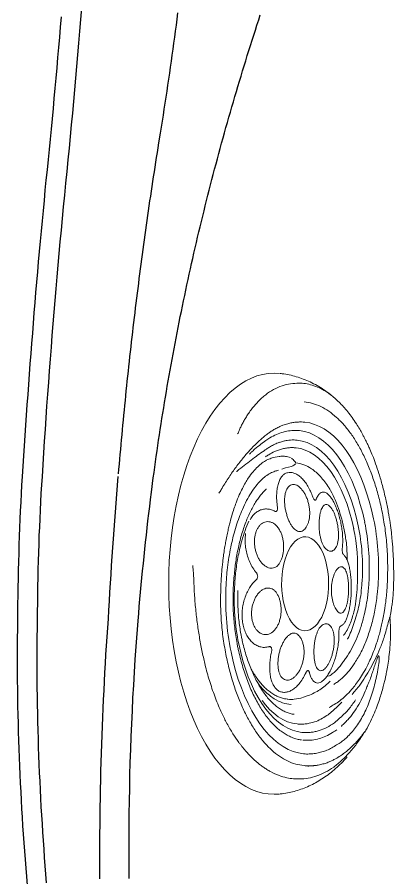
# Model space of a CAD drawing. Extents: x 527 to 614, y 487 to 635.
# Drawn here: x 533.28 to 538.39, y 542.96 to 554.62 of the extents above; entities that cross this region are included whole.
import ezdxf

# ---------------------------------------------------------------- set-up
doc = ezdxf.new("R2010")
doc.units = 0
doc.header["$MEASUREMENT"] = 0
doc.linetypes.add('SLD-Solid', pattern=[0])
doc.layers.add('1', color=4, linetype='Continuous')

# ---------------------------------------------------------------- blocks, each defined once
blk = doc.blocks.new('S')
at = {"layer": '1', "color": 3, "linetype": 'SLD-Solid', "lineweight": 15}
for p, q in [((2.016, -1.313), (1.969, -1.248)), ((2.931, -1.426), (2.927, -1.498)), ((1.648, -1.581), (1.665, -1.662)), ((1.786, -1.65), (1.801, -1.593)), ((-1.489, -1.699), (-1.472, -1.79)), ((-1.472, -1.79), (-1.455, -1.837)), ((2.591, -2.248), (2.59, -2.25)), ((-1.496, -2.531), (-1.495, -2.531)), ((0.173, -2.557), (0.137, -2.557)), ((0.113, -2.713), (0.159, -2.715)), ((-0.379, -2.997), (-0.377, -2.997)), ((-0.377, -2.997), (-0.366, -2.998))]:
    blk.add_line(p, q, dxfattribs=at)
at = {"layer": '1', "color": 3, "linetype": 'SLD-Solid', "lineweight": 15, "flags": 128}
for points in [[(-2.773, -1.498), (-2.776, -1.426), (-2.772, -1.348), (-2.76, -1.271), (-2.739, -1.195), (-2.71, -1.119), (-2.672, -1.044), (-2.627, -0.97), (-2.574, -0.898), (-2.513, -0.827), (-2.444, -0.757), (-2.368, -0.69), (-2.285, -0.625), (-2.194, -0.562), (-2.098, -0.502), (-1.994, -0.445), (-1.885, -0.39), (-1.77, -0.338), (-1.65, -0.29), (-1.524, -0.245), (-1.394, -0.203), (-1.259, -0.165), (-1.121, -0.131), (-0.979, -0.1), (-0.834, -0.074), (-0.686, -0.051), (-0.536, -0.032), (-0.384, -0.018), (-0.231, -0.007), (-0.077, -0.001), (0.077, 0.001), (0.232, -0.001), (0.386, -0.007), (0.539, -0.018), (0.691, -0.032), (0.841, -0.051), (0.988, -0.074), (1.133, -0.1), (1.275, -0.131), (1.414, -0.165), (1.548, -0.203), (1.679, -0.245), (1.804, -0.29), (1.925, -0.338), (2.04, -0.39), (2.149, -0.445), (2.252, -0.502), (2.349, -0.562), (2.439, -0.625), (2.522, -0.69), (2.598, -0.757), (2.667, -0.827), (2.728, -0.898), (2.781, -0.97), (2.827, -1.044), (2.864, -1.119), (2.893, -1.195), (2.914, -1.271), (2.927, -1.348), (2.931, -1.426), (2.931, -1.426)], [(-0.847, -0.843), (-0.975, -0.872), (-1.1, -0.905), (-1.219, -0.942), (-1.334, -0.983), (-1.444, -1.027), (-1.548, -1.074), (-1.646, -1.125), (-1.737, -1.178), (-1.822, -1.235), (-1.899, -1.293), (-1.969, -1.355), (-2.03, -1.418), (-2.084, -1.483), (-2.13, -1.549), (-2.167, -1.617), (-2.196, -1.686), (-2.216, -1.756), (-2.227, -1.826)], [(-1.938, -1.803), (-1.927, -1.738), (-1.908, -1.674), (-1.881, -1.611), (-1.845, -1.548), (-1.8, -1.487), (-1.748, -1.428), (-1.688, -1.37), (-1.621, -1.315), (-1.546, -1.262), (-1.465, -1.211), (-1.377, -1.163), (-1.283, -1.119), (-1.183, -1.077), (-1.078, -1.039), (-0.968, -1.005), (-0.854, -0.974), (-0.736, -0.947)], [(-1.505, -1.264), (-1.562, -1.308), (-1.625, -1.365), (-1.679, -1.423), (-1.726, -1.484), (-1.764, -1.546), (-1.793, -1.609), (-1.813, -1.674), (-1.823, -1.738)], [(-0.014, -1.532), (0.06, -1.529), (0.134, -1.53), (0.207, -1.536), (0.279, -1.545), (0.347, -1.559), (0.412, -1.577), (0.473, -1.598), (0.528, -1.623), (0.577, -1.65), (0.619, -1.681), (0.654, -1.713), (0.682, -1.748), (0.701, -1.783), (0.711, -1.82), (0.713, -1.857), (0.707, -1.894), (0.691, -1.93), (0.668, -1.965), (0.637, -1.999), (0.598, -2.03), (0.552, -2.059), (0.499, -2.085), (0.441, -2.108), (0.378, -2.127), (0.311, -2.143), (0.241, -2.155), (0.168, -2.162), (0.094, -2.165), (0.02, -2.164), (-0.053, -2.159), (-0.124, -2.149), (-0.193, -2.135), (-0.258, -2.118), (-0.318, -2.096), (-0.374, -2.072), (-0.423, -2.044), (-0.465, -2.014), (-0.5, -1.981), (-0.527, -1.947), (-0.546, -1.911), (-0.557, -1.874), (-0.559, -1.837), (-0.552, -1.8), (-0.537, -1.764), (-0.514, -1.729), (-0.482, -1.696), (-0.443, -1.664), (-0.397, -1.635), (-0.345, -1.609), (-0.287, -1.586), (-0.224, -1.567), (-0.156, -1.551), (-0.086, -1.54), (-0.014, -1.532)], [(1.919, -1.725), (1.908, -1.787), (1.889, -1.849), (1.861, -1.911), (1.824, -1.971), (1.779, -2.03), (1.726, -2.087), (1.665, -2.141), (1.597, -2.194), (1.521, -2.244), (1.438, -2.292), (1.349, -2.336), (1.254, -2.377), (1.153, -2.415), (1.048, -2.449), (0.937, -2.479), (0.823, -2.505)], [(2.022, -1.741), (2.011, -1.807), (1.991, -1.873), (1.961, -1.937), (1.922, -2.001), (1.875, -2.063), (1.819, -2.123), (1.754, -2.182), (1.682, -2.237), (1.601, -2.29), (1.514, -2.34), (1.42, -2.387), (1.319, -2.431), (1.212, -2.471), (1.101, -2.507), (0.984, -2.539), (0.863, -2.566)], [(0.913, -2.655), (1.035, -2.627), (1.152, -2.595), (1.266, -2.56), (1.374, -2.52), (1.477, -2.478), (1.574, -2.431), (1.664, -2.382), (1.748, -2.33), (1.825, -2.275), (1.894, -2.218), (1.956, -2.159), (2.01, -2.098), (2.055, -2.035), (2.092, -1.971), (2.121, -1.905), (2.141, -1.839), (2.152, -1.772)], [(2.266, -1.843), (2.256, -1.909), (2.237, -1.975), (2.209, -2.041), (2.174, -2.105), (2.131, -2.168), (2.079, -2.23), (2.021, -2.29), (1.955, -2.348), (1.881, -2.404), (1.801, -2.457), (1.715, -2.508), (1.622, -2.556), (1.523, -2.601), (1.419, -2.643), (1.31, -2.681), (1.196, -2.716), (1.079, -2.748), (0.957, -2.775)]]:
    blk.add_lwpolyline(points, dxfattribs=at)
at = {"layer": '1', "color": 3, "linetype": 'SLD-Solid', "lineweight": 15}
for centre, radius, start, end in [((-0.132, -4.356), 3.585, 86.8359, 101.5119), ((-0.132, -3.913), 3.027, 86.8359, 101.5119), ((-0.703, -2.472), 0.0592, 50.912, 59.9998), ((0.287, 0.125), 2.684, 267.5635, 281.5263), ((0.286, 0.267), 2.892, 266.8359, 281.5119), ((0.286, 0.426), 3.143, 267.6723, 281.4998), ((0.286, 0.519), 3.362, 266.8359, 281.5119)]:
    blk.add_arc(centre, radius, start, end, dxfattribs=at)
for points, knots in [([(0.131, -0.338), (0.059, -0.341), (-0.084, -0.347), (-0.293, -0.366), (-0.495, -0.39), (-0.688, -0.421), (-0.873, -0.457), (-0.99, -0.485), (-1.048, -0.499)], [0, 0, 0, 0, 0.177758, 0.350785, 0.519308, 0.683545, 0.843707, 1, 1, 1, 1]), ([(0.322, -0.325), (0.29, -0.328), (0.227, -0.334), (0.163, -0.337), (0.131, -0.338)], [0, 0, 0, 0, 0.497933, 1, 1, 1, 1]), ([(-1.048, -0.499), (-1.084, -0.508), (-1.157, -0.527), (-1.264, -0.559), (-1.37, -0.594), (-1.474, -0.632), (-1.577, -0.673), (-1.693, -0.725), (-1.822, -0.789), (-1.955, -0.867), (-2.042, -0.926), (-2.089, -0.961), (-2.104, -0.973), (-2.119, -0.984), (-2.134, -0.996), (-2.149, -1.007), (-2.172, -1.027), (-2.208, -1.058), (-2.26, -1.106), (-2.308, -1.156), (-2.348, -1.202), (-2.379, -1.241), (-2.411, -1.284), (-2.441, -1.33), (-2.482, -1.4), (-2.522, -1.49), (-2.553, -1.594), (-2.567, -1.686), (-2.568, -1.744), (-2.568, -1.771)], [0, 0, 0, 0, 0.039649, 0.080068, 0.12125, 0.163185, 0.205866, 0.249282, 0.313406, 0.38198, 0.445953, 0.454581, 0.463266, 0.472007, 0.480806, 0.489662, 0.498574, 0.523834, 0.559008, 0.604021, 0.628629, 0.655391, 0.684294, 0.715323, 0.748465, 0.823094, 0.88982, 0.948755, 1, 1, 1, 1]), ([(1.303, -0.68), (1.32, -0.69), (1.389, -0.731), (1.505, -0.804), (1.644, -0.899), (1.77, -0.997), (1.885, -1.095), (1.969, -1.177), (2.029, -1.242), (2.064, -1.283), (2.096, -1.322), (2.113, -1.346), (2.124, -1.361)], [0, 0, 0, 0, 0.047927, 0.189273, 0.33146, 0.472864, 0.615132, 0.756548, 0.827223, 0.897894, 0.933233, 1, 1, 1, 1]), ([(-2.388, -1.832), (-2.382, -1.795), (-2.371, -1.719), (-2.327, -1.608), (-2.264, -1.5), (-2.18, -1.394), (-2.077, -1.293), (-1.956, -1.198), (-1.817, -1.108), (-1.663, -1.026), (-1.493, -0.951), (-1.31, -0.884), (-1.116, -0.826), (-0.978, -0.795), (-0.909, -0.779)], [0, 0, 0, 0, 0.083333, 0.166667, 0.25, 0.333333, 0.416667, 0.5, 0.583333, 0.666667, 0.75, 0.833333, 0.916667, 1, 1, 1, 1]), ([(-0.909, -0.779), (-0.83, -0.764), (-0.672, -0.735), (-0.423, -0.709), (-0.17, -0.698), (-0.001, -0.704), (0.083, -0.707)], [0, 0, 0, 0, 0.25, 0.5, 0.75, 1, 1, 1, 1]), ([(1.616, -1.488), (1.612, -1.471), (1.602, -1.437), (1.577, -1.376), (1.536, -1.312), (1.476, -1.245), (1.401, -1.179), (1.311, -1.115), (1.205, -1.053), (1.092, -0.999), (0.976, -0.952), (0.858, -0.912), (0.734, -0.876), (0.605, -0.846), (0.471, -0.82), (0.333, -0.799), (0.216, -0.787), (0.139, -0.781), (0.097, -0.778), (0.078, -0.777), (0.066, -0.776)], [0, 0, 0, 0, 0.058275, 0.116544, 0.182109, 0.247932, 0.313649, 0.384625, 0.455769, 0.526743, 0.587384, 0.648024, 0.707943, 0.767859, 0.827732, 0.887601, 0.947268, 0.977084, 0.984536, 1, 1, 1, 1]), ([(0.083, -0.707), (0.091, -0.707), (0.104, -0.708), (0.124, -0.709), (0.146, -0.71), (0.177, -0.713), (0.223, -0.716), (0.274, -0.72), (0.323, -0.725), (0.375, -0.731), (0.429, -0.737), (0.5, -0.747), (0.575, -0.758), (0.66, -0.774), (0.739, -0.789), (0.814, -0.806), (0.9, -0.826), (0.993, -0.851), (1.09, -0.882), (1.185, -0.915), (1.278, -0.953), (1.367, -0.995), (1.443, -1.036), (1.52, -1.084), (1.595, -1.139), (1.662, -1.203), (1.715, -1.263), (1.74, -1.305), (1.752, -1.324)], [0, 0, 0, 0, 0.0102, 0.016575, 0.025763, 0.038933, 0.057956, 0.085006, 0.105873, 0.123374, 0.152941, 0.177736, 0.219724, 0.254777, 0.295478, 0.331404, 0.363909, 0.421732, 0.472603, 0.518682, 0.581209, 0.637573, 0.689393, 0.737658, 0.811463, 0.878836, 0.941481, 1, 1, 1, 1]), ([(-0.786, -0.936), (-0.768, -0.932), (-0.715, -0.921), (-0.625, -0.906), (-0.517, -0.892), (-0.407, -0.881), (-0.295, -0.873), (-0.183, -0.87), (-0.073, -0.87), (0.005, -0.872), (0.045, -0.875), (0.049, -0.875)], [0, 0, 0, 0, 0.069066, 0.200543, 0.332094, 0.463702, 0.595352, 0.727032, 0.858727, 0.983492, 1, 1, 1, 1]), ([(0.036, -0.891), (0.107, -0.896), (0.215, -0.903), (0.355, -0.923), (0.459, -0.941), (0.56, -0.963), (0.675, -0.993), (0.8, -1.032), (0.883, -1.067), (0.925, -1.085)], [0, 0, 0, 0, 0.215379, 0.326076, 0.43678, 0.547811, 0.658846, 0.829425, 1, 1, 1, 1]), ([(0.049, -0.875), (0.056, -0.876), (0.101, -0.878), (0.18, -0.885), (0.282, -0.895), (0.377, -0.907), (0.472, -0.923), (0.569, -0.943), (0.665, -0.965), (0.758, -0.991), (0.847, -1.02), (0.931, -1.05), (1.009, -1.084), (1.082, -1.119), (1.15, -1.156), (1.211, -1.194), (1.266, -1.234), (1.313, -1.273), (1.344, -1.304), (1.358, -1.321), (1.36, -1.324)], [0, 0, 0, 0, 0.011485, 0.077613, 0.136037, 0.190529, 0.247168, 0.308671, 0.370596, 0.432748, 0.494966, 0.557033, 0.618591, 0.680213, 0.741971, 0.803559, 0.864731, 0.925255, 0.984201, 1, 1, 1, 1]), ([(1.596, -0.918), (1.599, -0.921), (1.629, -0.956), (1.681, -1.022), (1.753, -1.115), (1.819, -1.204), (1.867, -1.273), (1.893, -1.311), (1.9, -1.322)], [0, 0, 0, 0, 0.020214, 0.248004, 0.470016, 0.69289, 0.915967, 1, 1, 1, 1]), ([(-2.04, -1.799), (-2.039, -1.793), (-2.036, -1.768), (-2.025, -1.723), (-2.005, -1.664), (-1.977, -1.606), (-1.942, -1.549), (-1.9, -1.492), (-1.851, -1.437), (-1.795, -1.384), (-1.733, -1.332), (-1.665, -1.282), (-1.59, -1.234), (-1.51, -1.188), (-1.424, -1.144), (-1.333, -1.103), (-1.237, -1.064), (-1.136, -1.028), (-1.031, -0.996), (-0.923, -0.967), (-0.841, -0.947), (-0.795, -0.938), (-0.786, -0.936)], [0, 0, 0, 0, 0.0159124, 0.0719639, 0.1276729, 0.1828546, 0.2375199, 0.2917593, 0.3456875, 0.3994103, 0.4530122, 0.5065554, 0.5600822, 0.6136127, 0.6671661, 0.7207531, 0.7743791, 0.828045, 0.8817501, 0.9354914, 0.9864539, 1, 1, 1, 1]), ([(-1.692, -1.699), (-1.692, -1.694), (-1.689, -1.671), (-1.679, -1.631), (-1.659, -1.577), (-1.632, -1.525), (-1.597, -1.474), (-1.556, -1.423), (-1.508, -1.374), (-1.454, -1.327), (-1.393, -1.281), (-1.326, -1.237), (-1.253, -1.195), (-1.174, -1.156), (-1.091, -1.118), (-1.002, -1.084), (-0.909, -1.052), (-0.811, -1.024), (-0.725, -1.002), (-0.671, -0.991), (-0.652, -0.986)], [0, 0, 0, 0, 0.01755, 0.079517, 0.140948, 0.20158, 0.26148, 0.320823, 0.379793, 0.438544, 0.497186, 0.555794, 0.614404, 0.673046, 0.731737, 0.790485, 0.84929, 0.90815, 0.96706, 1, 1, 1, 1]), ([(0.128, -1.184), (0.124, -1.179), (0.106, -1.159), (0.066, -1.123), (0.005, -1.082), (-0.065, -1.048), (-0.141, -1.021), (-0.221, -1.002), (-0.303, -0.993), (-0.385, -0.993), (-0.465, -1.002), (-0.54, -1.021), (-0.609, -1.049), (-0.668, -1.085), (-0.718, -1.129), (-0.755, -1.178), (-0.779, -1.234), (-0.789, -1.295), (-0.781, -1.337), (-0.777, -1.358)], [0, 0, 0, 0, 0.017086, 0.077681, 0.138269, 0.198172, 0.258071, 0.317615, 0.377156, 0.436673, 0.49619, 0.55602, 0.615851, 0.676352, 0.736856, 0.798484, 0.860118, 0.930054, 1, 1, 1, 1]), ([(-0.652, -0.986), (-0.636, -0.983), (-0.589, -0.974), (-0.509, -0.961), (-0.412, -0.948), (-0.313, -0.94), (-0.214, -0.935), (-0.113, -0.934), (-0.047, -0.936), (-0.014, -0.937)], [0, 0, 0, 0, 0.080367, 0.233434, 0.386614, 0.539884, 0.693216, 0.846586, 1, 1, 1, 1]), ([(0.759, -1.041), (0.738, -1.039), (0.691, -1.033), (0.614, -1.035), (0.53, -1.046), (0.448, -1.067), (0.367, -1.097), (0.289, -1.137), (0.245, -1.171), (0.223, -1.188)], [0, 0, 0, 0, 0.109227, 0.249518, 0.389815, 0.532722, 0.675639, 0.837807, 1, 1, 1, 1]), ([(2.107, -0.933), (2.122, -0.939), (2.154, -0.953), (2.202, -0.975), (2.251, -1), (2.302, -1.028), (2.353, -1.059), (2.407, -1.095), (2.463, -1.136), (2.518, -1.183), (2.571, -1.234), (2.633, -1.303), (2.697, -1.393), (2.752, -1.505), (2.786, -1.621), (2.791, -1.698), (2.794, -1.737)], [0, 0, 0, 0, 0.034824, 0.072374, 0.112663, 0.1557, 0.201495, 0.250055, 0.309431, 0.370884, 0.434414, 0.500019, 0.622532, 0.75007, 0.875175, 1, 1, 1, 1]), ([(-1.484, -1.596), (-1.484, -1.592), (-1.482, -1.569), (-1.472, -1.529), (-1.452, -1.475), (-1.425, -1.423), (-1.391, -1.372), (-1.351, -1.322), (-1.304, -1.274), (-1.251, -1.228), (-1.191, -1.185), (-1.13, -1.145), (-1.086, -1.121), (-1.066, -1.11)], [0, 0, 0, 0, 0.0274951, 0.1317335, 0.2350029, 0.3368263, 0.4370853, 0.5358569, 0.6332869, 0.7295067, 0.8243825, 0.9195129, 1, 1, 1, 1]), ([(-0.072, -1.475), (-0.06, -1.468), (-0.036, -1.454), (-0.01, -1.428), (0.008, -1.399), (0.018, -1.367), (0.019, -1.334), (0.012, -1.3), (-0.006, -1.265), (-0.032, -1.233), (-0.065, -1.202), (-0.106, -1.176), (-0.152, -1.154), (-0.201, -1.137), (-0.254, -1.126), (-0.307, -1.12), (-0.36, -1.121), (-0.411, -1.128), (-0.458, -1.14), (-0.501, -1.158), (-0.538, -1.18), (-0.569, -1.207), (-0.592, -1.237), (-0.607, -1.27), (-0.613, -1.304), (-0.611, -1.339), (-0.599, -1.373), (-0.579, -1.406), (-0.55, -1.436), (-0.514, -1.463), (-0.471, -1.485), (-0.422, -1.503), (-0.37, -1.515), (-0.315, -1.522), (-0.26, -1.522), (-0.208, -1.518), (-0.159, -1.509), (-0.112, -1.495), (-0.086, -1.482), (-0.072, -1.475)], [0, 0, 0, 0, 0.026961, 0.053928, 0.080851, 0.107776, 0.135596, 0.163415, 0.191383, 0.219349, 0.246957, 0.274563, 0.301675, 0.328785, 0.355461, 0.382135, 0.408506, 0.434876, 0.461091, 0.487307, 0.513516, 0.539726, 0.566078, 0.592432, 0.619069, 0.645707, 0.672755, 0.699804, 0.727332, 0.754862, 0.782791, 0.810719, 0.838629, 0.866531, 0.893521, 0.920503, 0.945925, 0.971348, 1, 1, 1, 1]), ([(0.82, -1.492), (0.834, -1.482), (0.862, -1.462), (0.892, -1.427), (0.91, -1.391), (0.919, -1.355), (0.918, -1.32), (0.909, -1.286), (0.89, -1.255), (0.863, -1.227), (0.828, -1.203), (0.788, -1.184), (0.743, -1.17), (0.694, -1.162), (0.642, -1.16), (0.59, -1.163), (0.538, -1.172), (0.487, -1.186), (0.44, -1.206), (0.397, -1.229), (0.36, -1.256), (0.33, -1.287), (0.307, -1.318), (0.292, -1.352), (0.286, -1.385), (0.289, -1.417), (0.301, -1.448), (0.323, -1.476), (0.353, -1.5), (0.39, -1.52), (0.432, -1.536), (0.478, -1.548), (0.527, -1.555), (0.577, -1.557), (0.627, -1.555), (0.679, -1.548), (0.728, -1.535), (0.777, -1.517), (0.805, -1.501), (0.82, -1.492)], [0, 0, 0, 0, 0.0313687, 0.0627342, 0.0904991, 0.1182616, 0.1455166, 0.1727696, 0.1995595, 0.226348, 0.2527917, 0.2792349, 0.3054794, 0.331724, 0.3579199, 0.3841165, 0.4104125, 0.4367099, 0.4632506, 0.4897933, 0.5167114, 0.5436318, 0.5710205, 0.5984107, 0.6262483, 0.654085, 0.6820732, 0.7100553, 0.7374185, 0.7647729, 0.7906278, 0.816482, 0.8413128, 0.8661493, 0.8916372, 0.9171302, 0.9440604, 0.9709925, 1, 1, 1, 1]), ([(1.06, -1.433), (1.063, -1.428), (1.074, -1.405), (1.088, -1.364), (1.092, -1.309), (1.083, -1.256), (1.06, -1.205), (1.024, -1.159), (0.985, -1.124), (0.955, -1.107), (0.944, -1.101)], [0, 0, 0, 0, 0.041855, 0.19029, 0.338711, 0.485452, 0.632183, 0.778044, 0.923899, 1, 1, 1, 1]), ([(1.969, -1.248), (1.946, -1.22), (1.912, -1.177), (1.866, -1.126), (1.843, -1.103), (1.834, -1.095)], [0, 0, 0, 0, 0.5589873, 0.83844, 1, 1, 1, 1]), ([(-1.56, -1.657), (-1.554, -1.619), (-1.542, -1.541), (-1.493, -1.443), (-1.435, -1.362), (-1.376, -1.297), (-1.315, -1.241), (-1.27, -1.209), (-1.252, -1.196)], [0, 0, 0, 0, 0.2335518, 0.4715892, 0.6139879, 0.7563866, 0.902921, 1, 1, 1, 1]), ([(0.223, -1.188), (0.22, -1.19), (0.212, -1.196), (0.198, -1.202), (0.18, -1.205), (0.16, -1.203), (0.141, -1.196), (0.133, -1.188), (0.128, -1.184)], [0, 0, 0, 0, 0.130196, 0.289219, 0.442003, 0.610949, 0.805825, 1, 1, 1, 1]), ([(-0.842, -1.393), (-0.849, -1.391), (-0.884, -1.383), (-0.947, -1.373), (-1.028, -1.366), (-1.106, -1.367), (-1.177, -1.375), (-1.241, -1.392), (-1.296, -1.415), (-1.34, -1.446), (-1.373, -1.482), (-1.392, -1.524), (-1.397, -1.569), (-1.389, -1.618), (-1.367, -1.668), (-1.331, -1.717), (-1.28, -1.767), (-1.215, -1.815), (-1.161, -1.842), (-1.133, -1.855)], [0, 0, 0, 0, 0.017086, 0.077681, 0.13827, 0.198173, 0.258071, 0.317615, 0.377157, 0.436674, 0.49619, 0.55602, 0.615851, 0.676352, 0.736856, 0.798485, 0.860118, 0.930054, 1, 1, 1, 1]), ([(-0.777, -1.358), (-0.776, -1.361), (-0.774, -1.368), (-0.777, -1.379), (-0.785, -1.388), (-0.8, -1.394), (-0.82, -1.397), (-0.834, -1.394), (-0.842, -1.393)], [0, 0, 0, 0, 0.130195, 0.289218, 0.442003, 0.610949, 0.805825, 1, 1, 1, 1]), ([(1.801, -1.592), (1.801, -1.592), (1.804, -1.578), (1.806, -1.546), (1.802, -1.478), (1.785, -1.405), (1.762, -1.347), (1.754, -1.328)], [0, 0, 0, 0, 0.0000039, 0.203726, 0.4074939, 0.7949562, 1, 1, 1, 1]), ([(1.797, -1.31), (1.806, -1.324), (1.834, -1.365), (1.874, -1.442), (1.903, -1.522), (1.917, -1.594), (1.921, -1.64), (1.922, -1.683), (1.92, -1.708), (1.919, -1.725)], [0, 0, 0, 0, 0.108436, 0.302375, 0.560568, 0.689551, 0.818549, 0.883022, 1, 1, 1, 1]), ([(1.9, -1.322), (1.91, -1.336), (1.932, -1.369), (1.961, -1.421), (1.983, -1.468), (1.992, -1.497), (1.995, -1.506)], [0, 0, 0, 0, 0.227114, 0.531205, 0.859261, 1, 1, 1, 1]), ([(2.152, -1.772), (2.153, -1.761), (2.156, -1.718), (2.153, -1.645), (2.135, -1.552), (2.102, -1.459), (2.061, -1.38), (2.029, -1.331), (2.016, -1.313)], [0, 0, 0, 0, 0.074834, 0.274554, 0.475512, 0.675319, 0.875127, 1, 1, 1, 1]), ([(2.124, -1.361), (2.124, -1.361), (2.133, -1.373), (2.153, -1.404), (2.181, -1.451), (2.205, -1.5), (2.228, -1.553), (2.246, -1.608), (2.259, -1.666), (2.267, -1.719), (2.269, -1.763), (2.269, -1.805), (2.267, -1.828), (2.266, -1.843)], [0, 0, 0, 0, 0.000002, 0.080793, 0.193216, 0.30213, 0.388292, 0.523186, 0.641729, 0.744268, 0.85468, 0.909886, 1, 1, 1, 1]), ([(-2.771, -1.507), (-2.77, -1.517), (-2.767, -1.559), (-2.754, -1.631), (-2.731, -1.723), (-2.701, -1.814), (-2.664, -1.903), (-2.62, -1.99), (-2.569, -2.075), (-2.511, -2.159), (-2.446, -2.24), (-2.374, -2.32), (-2.313, -2.379), (-2.276, -2.411), (-2.267, -2.419)], [0, 0, 0, 0, 0.02788, 0.116636, 0.205673, 0.295333, 0.38596, 0.477893, 0.571458, 0.666951, 0.764616, 0.864609, 0.966969, 1, 1, 1, 1]), ([(-0.634, -1.77), (-0.626, -1.763), (-0.61, -1.748), (-0.596, -1.724), (-0.591, -1.699), (-0.593, -1.673), (-0.604, -1.647), (-0.623, -1.621), (-0.649, -1.595), (-0.684, -1.569), (-0.725, -1.546), (-0.772, -1.524), (-0.824, -1.506), (-0.878, -1.492), (-0.933, -1.483), (-0.987, -1.478), (-1.038, -1.479), (-1.086, -1.484), (-1.128, -1.495), (-1.164, -1.51), (-1.193, -1.53), (-1.214, -1.553), (-1.227, -1.58), (-1.231, -1.608), (-1.227, -1.638), (-1.214, -1.669), (-1.192, -1.699), (-1.163, -1.728), (-1.127, -1.755), (-1.085, -1.78), (-1.038, -1.8), (-0.986, -1.816), (-0.932, -1.827), (-0.877, -1.833), (-0.823, -1.833), (-0.77, -1.827), (-0.722, -1.815), (-0.673, -1.797), (-0.648, -1.78), (-0.634, -1.77)], [0, 0, 0, 0, 0.024899, 0.049796, 0.074681, 0.099571, 0.124891, 0.150216, 0.176963, 0.203713, 0.231496, 0.259279, 0.287258, 0.315236, 0.342876, 0.370514, 0.39766, 0.424803, 0.451505, 0.478205, 0.504593, 0.530979, 0.5572, 0.583422, 0.609627, 0.635834, 0.662172, 0.688512, 0.715126, 0.741742, 0.768759, 0.795778, 0.823274, 0.850772, 0.878683, 0.906593, 0.934528, 0.962456, 1, 1, 1, 1]), ([(1.113, -1.472), (1.108, -1.473), (1.097, -1.474), (1.082, -1.473), (1.068, -1.468), (1.057, -1.459), (1.054, -1.447), (1.058, -1.437), (1.06, -1.433)], [0, 0, 0, 0, 0.130196, 0.289219, 0.442004, 0.610949, 0.805825, 1, 1, 1, 1]), ([(1.251, -1.952), (1.259, -1.95), (1.292, -1.938), (1.348, -1.913), (1.416, -1.876), (1.473, -1.834), (1.521, -1.789), (1.556, -1.743), (1.579, -1.696), (1.588, -1.65), (1.584, -1.607), (1.566, -1.568), (1.536, -1.534), (1.492, -1.505), (1.437, -1.483), (1.372, -1.468), (1.295, -1.46), (1.208, -1.461), (1.145, -1.468), (1.113, -1.472)], [0, 0, 0, 0, 0.017086, 0.077681, 0.138269, 0.198172, 0.258071, 0.317615, 0.377157, 0.436674, 0.49619, 0.55602, 0.615851, 0.676352, 0.736856, 0.798484, 0.860118, 0.930054, 1, 1, 1, 1]), ([(1.993, -1.499), (1.999, -1.518), (2.01, -1.552), (2.022, -1.618), (2.027, -1.68), (2.023, -1.726), (2.022, -1.741)], [0, 0, 0, 0, 0.23448, 0.429958, 0.821288, 1, 1, 1, 1]), ([(2.592, -2.248), (2.608, -2.228), (2.65, -2.181), (2.707, -2.101), (2.764, -2.01), (2.812, -1.917), (2.852, -1.824), (2.884, -1.729), (2.908, -1.633), (2.921, -1.559), (2.925, -1.517), (2.925, -1.507)], [0, 0, 0, 0, 0.092993, 0.226305, 0.356267, 0.482979, 0.6067, 0.727796, 0.846682, 0.963797, 1, 1, 1, 1]), ([(-1.488, -1.603), (-1.489, -1.606), (-1.49, -1.626), (-1.491, -1.659), (-1.49, -1.686), (-1.489, -1.699)], [0, 0, 0, 0, 0.082822, 0.537093, 1, 1, 1, 1]), ([(1.342, -1.812), (1.355, -1.802), (1.38, -1.781), (1.404, -1.749), (1.418, -1.718), (1.423, -1.689), (1.419, -1.662), (1.407, -1.637), (1.386, -1.615), (1.358, -1.597), (1.322, -1.583), (1.281, -1.574), (1.235, -1.569), (1.185, -1.568), (1.133, -1.572), (1.08, -1.58), (1.027, -1.593), (0.975, -1.609), (0.927, -1.628), (0.883, -1.65), (0.846, -1.675), (0.816, -1.701), (0.795, -1.728), (0.783, -1.756), (0.782, -1.783), (0.789, -1.808), (0.805, -1.832), (0.829, -1.854), (0.859, -1.873), (0.897, -1.889), (0.94, -1.901), (0.989, -1.908), (1.041, -1.91), (1.096, -1.907), (1.152, -1.897), (1.206, -1.883), (1.256, -1.863), (1.303, -1.84), (1.329, -1.822), (1.342, -1.812)], [0, 0, 0, 0, 0.0302064, 0.0604105, 0.0869265, 0.1134417, 0.1397102, 0.1659788, 0.1921723, 0.2183666, 0.2446344, 0.2709036, 0.2973913, 0.3238809, 0.3507245, 0.3775703, 0.4048735, 0.4321783, 0.4599481, 0.4877177, 0.5157205, 0.5437183, 0.5712666, 0.5988057, 0.6249466, 0.651085, 0.6759795, 0.7008794, 0.7261508, 0.7514279, 0.7781169, 0.8048084, 0.8325658, 0.8603226, 0.8883073, 0.9162897, 0.9439489, 0.9716057, 1, 1, 1, 1]), ([(1.628, -1.531), (1.635, -1.548), (1.642, -1.565), (1.648, -1.581), (1.648, -1.581)], [0, 0, 0, 0, 0.999979, 1, 1, 1, 1]), ([(1.801, -1.593), (1.801, -1.593), (1.801, -1.593), (1.801, -1.593), (1.801, -1.592), (1.801, -1.592)], [0, 0, 0, 0, 0.313019, 0.656517, 1, 1, 1, 1]), ([(-1.823, -1.738), (-1.825, -1.755), (-1.827, -1.791), (-1.824, -1.846), (-1.814, -1.915), (-1.79, -1.995), (-1.751, -2.08), (-1.715, -2.133), (-1.698, -2.158)], [0, 0, 0, 0, 0.116842, 0.251408, 0.38635, 0.601816, 0.817298, 1, 1, 1, 1]), ([(1.714, -1.721), (1.708, -1.757), (1.696, -1.829), (1.647, -1.921), (1.589, -1.996), (1.531, -2.056), (1.461, -2.114), (1.396, -2.159), (1.354, -2.184), (1.341, -2.192)], [0, 0, 0, 0, 0.209599, 0.423223, 0.551018, 0.678812, 0.810318, 0.941824, 1, 1, 1, 1]), ([(1.665, -1.662), (1.673, -1.676), (1.686, -1.701), (1.698, -1.715), (1.703, -1.721)], [0, 0, 0, 0, 0.579617, 1, 1, 1, 1]), ([(1.714, -1.718), (1.716, -1.717), (1.719, -1.716), (1.727, -1.713), (1.742, -1.703), (1.761, -1.685), (1.773, -1.669), (1.779, -1.662)], [0, 0, 0, 0, 0.064952, 0.077897, 0.212974, 0.612518, 1, 1, 1, 1]), ([(2.794, -1.737), (2.794, -1.768), (2.794, -1.829), (2.776, -1.922), (2.745, -2.013), (2.7, -2.102), (2.649, -2.181), (2.609, -2.228), (2.591, -2.248)], [0, 0, 0, 0, 0.176436, 0.353137, 0.5301, 0.707323, 0.876868, 1, 1, 1, 1]), ([(-2.568, -1.771), (-2.566, -1.811), (-2.562, -1.889), (-2.531, -2.006), (-2.481, -2.121), (-2.41, -2.235), (-2.318, -2.347), (-2.207, -2.455), (-2.078, -2.559), (-1.976, -2.624), (-1.926, -2.656)], [0, 0, 0, 0, 0.125415, 0.250137, 0.374777, 0.499583, 0.624349, 0.74942, 0.874666, 1, 1, 1, 1]), ([(-1.926, -2.656), (-1.947, -2.641), (-1.99, -2.609), (-2.053, -2.556), (-2.115, -2.497), (-2.17, -2.438), (-2.217, -2.38), (-2.258, -2.322), (-2.292, -2.267), (-2.318, -2.216), (-2.339, -2.168), (-2.355, -2.126), (-2.366, -2.088), (-2.374, -2.057), (-2.381, -2.03), (-2.382, -2.01), (-2.386, -1.995), (-2.388, -1.98), (-2.387, -1.966), (-2.391, -1.952), (-2.391, -1.938), (-2.39, -1.921), (-2.39, -1.906), (-2.391, -1.897), (-2.394, -1.893), (-2.394, -1.891), (-2.394, -1.891), (-2.394, -1.89), (-2.394, -1.89), (-2.393, -1.888), (-2.392, -1.884), (-2.392, -1.875), (-2.39, -1.857), (-2.389, -1.842), (-2.388, -1.832)], [0, 0, 0, 0, 0.066118, 0.136938, 0.213999, 0.299167, 0.361905, 0.431287, 0.509977, 0.558646, 0.612909, 0.6759, 0.707486, 0.742831, 0.783653, 0.799067, 0.813649, 0.833587, 0.852019, 0.861533, 0.878293, 0.90225, 0.919971, 0.927847, 0.932019, 0.932759, 0.933114, 0.933388, 0.933963, 0.93611, 0.939288, 0.950952, 0.965966, 1, 1, 1, 1]), ([(-2.227, -1.826), (-2.228, -1.834), (-2.23, -1.853), (-2.231, -1.884), (-2.229, -1.93), (-2.224, -1.988), (-2.208, -2.056), (-2.187, -2.125), (-2.149, -2.215), (-2.101, -2.278), (-2.077, -2.323), (-2.077, -2.323)], [0, 0, 0, 0, 0.0453331, 0.1136722, 0.1817804, 0.3180598, 0.4545244, 0.590966, 0.7272287, 0.9999978, 1, 1, 1, 1]), ([(-1.904, -2.275), (-1.916, -2.257), (-1.95, -2.209), (-1.991, -2.13), (-2.024, -2.038), (-2.043, -1.944), (-2.046, -1.869), (-2.042, -1.826), (-2.042, -1.814)], [0, 0, 0, 0, 0.124846, 0.324624, 0.524457, 0.725453, 0.925166, 1, 1, 1, 1]), ([(-1.806, -2.245), (-1.812, -2.236), (-1.842, -2.193), (-1.886, -2.115), (-1.918, -2.028), (-1.931, -1.966), (-1.938, -1.921), (-1.941, -1.885), (-1.941, -1.843), (-1.939, -1.819), (-1.938, -1.803)], [0, 0, 0, 0, 0.0640874, 0.3023111, 0.5404427, 0.6594414, 0.718914, 0.8378934, 0.8973655, 1, 1, 1, 1]), ([(-1.455, -1.837), (-1.45, -1.854), (-1.436, -1.899), (-1.405, -1.97), (-1.36, -2.048), (-1.307, -2.121), (-1.264, -2.166), (-1.243, -2.188)], [0, 0, 0, 0, 0.131614, 0.348029, 0.565844, 0.782168, 1, 1, 1, 1]), ([(-1.133, -1.855), (-1.129, -1.857), (-1.12, -1.862), (-1.109, -1.87), (-1.101, -1.879), (-1.099, -1.889), (-1.105, -1.897), (-1.115, -1.901), (-1.12, -1.902)], [0, 0, 0, 0, 0.1301956, 0.2892195, 0.4420041, 0.6109495, 0.8058267, 1, 1, 1, 1]), ([(2.542, -1.835), (2.537, -1.873), (2.525, -1.948), (2.481, -2.059), (2.418, -2.168), (2.335, -2.273), (2.232, -2.374), (2.111, -2.47), (1.972, -2.559), (1.817, -2.642), (1.647, -2.717), (1.464, -2.783), (1.27, -2.842), (1.133, -2.873), (1.064, -2.888)], [0, 0, 0, 0, 0.083333, 0.166667, 0.25, 0.333333, 0.416667, 0.5, 0.583333, 0.666667, 0.75, 0.833333, 0.916667, 1, 1, 1, 1]), ([(-1.12, -1.902), (-1.125, -1.904), (-1.15, -1.91), (-1.189, -1.924), (-1.229, -1.947), (-1.256, -1.973), (-1.269, -2.002), (-1.269, -2.033), (-1.255, -2.067), (-1.228, -2.101), (-1.188, -2.136), (-1.137, -2.17), (-1.076, -2.202), (-1.006, -2.232), (-0.929, -2.258), (-0.847, -2.279), (-0.759, -2.295), (-0.668, -2.305), (-0.608, -2.305), (-0.578, -2.305)], [0, 0, 0, 0, 0.017086, 0.077681, 0.13827, 0.198173, 0.258071, 0.317615, 0.377157, 0.436674, 0.49619, 0.55602, 0.615851, 0.676352, 0.736856, 0.798485, 0.860118, 0.930054, 1, 1, 1, 1]), ([(-0.504, -2.196), (-0.495, -2.188), (-0.478, -2.172), (-0.466, -2.145), (-0.465, -2.118), (-0.474, -2.092), (-0.492, -2.067), (-0.518, -2.044), (-0.551, -2.024), (-0.589, -2.008), (-0.632, -1.994), (-0.68, -1.982), (-0.73, -1.974), (-0.784, -1.968), (-0.838, -1.966), (-0.891, -1.967), (-0.942, -1.971), (-0.988, -1.978), (-1.027, -1.989), (-1.059, -2.003), (-1.082, -2.019), (-1.097, -2.038), (-1.103, -2.058), (-1.099, -2.08), (-1.087, -2.102), (-1.066, -2.125), (-1.037, -2.147), (-1.002, -2.168), (-0.961, -2.187), (-0.915, -2.205), (-0.865, -2.219), (-0.814, -2.231), (-0.761, -2.238), (-0.709, -2.242), (-0.659, -2.242), (-0.612, -2.237), (-0.57, -2.228), (-0.532, -2.214), (-0.513, -2.202), (-0.504, -2.196)], [0, 0, 0, 0, 0.0317441, 0.0634826, 0.0912546, 0.1190178, 0.1455175, 0.1720125, 0.197065, 0.222122, 0.2471727, 0.2722295, 0.298601, 0.3249759, 0.3525729, 0.38017, 0.4081675, 0.4361629, 0.4639181, 0.4916708, 0.5189442, 0.5462155, 0.5730208, 0.5998247, 0.6262788, 0.6527322, 0.6789814, 0.7052307, 0.7314257, 0.7576215, 0.7839112, 0.8102022, 0.8367314, 0.8632625, 0.8901646, 0.917069, 0.9444396, 0.9718118, 1, 1, 1, 1]), ([(1.223, -1.997), (1.22, -1.996), (1.214, -1.993), (1.21, -1.987), (1.21, -1.979), (1.217, -1.97), (1.231, -1.96), (1.245, -1.955), (1.251, -1.952)], [0, 0, 0, 0, 0.130196, 0.289219, 0.442004, 0.610949, 0.805825, 1, 1, 1, 1]), ([(1.09, -2.21), (1.101, -2.202), (1.123, -2.187), (1.142, -2.164), (1.151, -2.143), (1.151, -2.123), (1.142, -2.105), (1.125, -2.088), (1.1, -2.073), (1.066, -2.06), (1.026, -2.05), (0.98, -2.042), (0.929, -2.038), (0.875, -2.036), (0.819, -2.038), (0.764, -2.043), (0.71, -2.053), (0.661, -2.065), (0.618, -2.082), (0.582, -2.1), (0.554, -2.121), (0.533, -2.144), (0.521, -2.167), (0.516, -2.191), (0.519, -2.214), (0.531, -2.236), (0.551, -2.256), (0.58, -2.273), (0.617, -2.286), (0.66, -2.295), (0.708, -2.3), (0.76, -2.3), (0.813, -2.296), (0.867, -2.289), (0.92, -2.278), (0.97, -2.264), (1.016, -2.248), (1.057, -2.23), (1.079, -2.217), (1.09, -2.21)], [0, 0, 0, 0, 0.029882, 0.059765, 0.08602, 0.112278, 0.138759, 0.165243, 0.192078, 0.218916, 0.246209, 0.273504, 0.301265, 0.329026, 0.357029, 0.385028, 0.412595, 0.440154, 0.466329, 0.4925, 0.517406, 0.542317, 0.567565, 0.592819, 0.619479, 0.646142, 0.673886, 0.701629, 0.729616, 0.757601, 0.78527, 0.812936, 0.840111, 0.867285, 0.89401, 0.920734, 0.947136, 0.973537, 1, 1, 1, 1]), ([(1.119, -2.265), (1.14, -2.256), (1.183, -2.237), (1.235, -2.205), (1.276, -2.173), (1.305, -2.141), (1.32, -2.109), (1.32, -2.079), (1.306, -2.049), (1.275, -2.021), (1.24, -2.005), (1.223, -1.997)], [0, 0, 0, 0, 0.105651, 0.21186, 0.31807, 0.42547, 0.532874, 0.642276, 0.751686, 0.875834, 1, 1, 1, 1]), ([(-1.698, -2.158), (-1.664, -2.2), (-1.611, -2.265), (-1.549, -2.322), (-1.528, -2.343)], [0, 0, 0, 0, 0.646877, 1, 1, 1, 1]), ([(0.071, -2.961), (0.064, -2.96), (0.051, -2.959), (0.031, -2.958), (0.009, -2.957), (-0.023, -2.954), (-0.068, -2.95), (-0.119, -2.945), (-0.169, -2.939), (-0.22, -2.933), (-0.274, -2.925), (-0.346, -2.913), (-0.42, -2.898), (-0.505, -2.879), (-0.584, -2.859), (-0.66, -2.838), (-0.745, -2.811), (-0.838, -2.778), (-0.935, -2.737), (-1.031, -2.693), (-1.124, -2.643), (-1.213, -2.587), (-1.288, -2.533), (-1.366, -2.471), (-1.441, -2.399), (-1.508, -2.32), (-1.561, -2.244), (-1.586, -2.195), (-1.598, -2.171)], [0, 0, 0, 0, 0.0102, 0.016575, 0.025763, 0.038933, 0.057956, 0.085006, 0.105873, 0.123374, 0.152941, 0.177736, 0.219724, 0.254777, 0.295479, 0.331404, 0.363909, 0.421732, 0.472603, 0.518682, 0.581209, 0.637573, 0.689393, 0.737658, 0.811463, 0.878836, 0.941481, 1, 1, 1, 1]), ([(-1.176, -2.165), (-1.172, -2.173), (-1.158, -2.202), (-1.114, -2.254), (-1.07, -2.295), (-1.041, -2.32)], [0, 0, 0, 0, 0.101923, 0.426326, 1, 1, 1, 1]), ([(0.264, -2.392), (0.273, -2.386), (0.292, -2.374), (0.305, -2.355), (0.309, -2.335), (0.304, -2.315), (0.289, -2.295), (0.266, -2.274), (0.235, -2.255), (0.196, -2.238), (0.151, -2.223), (0.102, -2.211), (0.05, -2.205), (-0.002, -2.202), (-0.053, -2.204), (-0.102, -2.209), (-0.148, -2.218), (-0.192, -2.23), (-0.231, -2.245), (-0.265, -2.261), (-0.292, -2.28), (-0.312, -2.299), (-0.322, -2.318), (-0.323, -2.338), (-0.314, -2.356), (-0.296, -2.374), (-0.27, -2.39), (-0.236, -2.403), (-0.196, -2.415), (-0.15, -2.425), (-0.101, -2.431), (-0.049, -2.436), (0.004, -2.437), (0.056, -2.436), (0.107, -2.433), (0.154, -2.426), (0.197, -2.417), (0.235, -2.406), (0.254, -2.397), (0.264, -2.392)], [0, 0, 0, 0, 0.030396, 0.060795, 0.08804, 0.115287, 0.143037, 0.170786, 0.198789, 0.226788, 0.254382, 0.281967, 0.30819, 0.33441, 0.359333, 0.384261, 0.409477, 0.434699, 0.461317, 0.487938, 0.515662, 0.543386, 0.571376, 0.599364, 0.627046, 0.654725, 0.681915, 0.709103, 0.735839, 0.762575, 0.788984, 0.815393, 0.841622, 0.867852, 0.894053, 0.920254, 0.946574, 0.972895, 1, 1, 1, 1]), ([(1.059, -2.311), (1.109, -2.294), (1.21, -2.259), (1.297, -2.214), (1.341, -2.192)], [0, 0, 0, 0, 0.494736, 1, 1, 1, 1]), ([(-2.077, -2.323), (-2.077, -2.323), (-2.072, -2.332), (-2.057, -2.35), (-2.03, -2.385), (-1.988, -2.432), (-1.927, -2.488), (-1.854, -2.545), (-1.773, -2.598), (-1.685, -2.646), (-1.589, -2.691), (-1.486, -2.731), (-1.342, -2.778), (-1.226, -2.805), (-1.148, -2.822)], [0, 0, 0, 0, 0.000002, 0.038454, 0.076882, 0.153509, 0.247437, 0.341552, 0.435668, 0.529824, 0.623975, 0.718013, 0.812072, 1, 1, 1, 1]), ([(-1.496, -2.531), (-1.519, -2.515), (-1.582, -2.472), (-1.691, -2.382), (-1.764, -2.295), (-1.806, -2.245)], [0, 0, 0, 0, 0.196122, 0.535324, 1, 1, 1, 1]), ([(0.101, -2.838), (0.044, -2.834), (-0.049, -2.827), (-0.176, -2.81), (-0.317, -2.787), (-0.486, -2.747), (-0.675, -2.685), (-0.848, -2.61), (-0.988, -2.529), (-1.099, -2.448), (-1.186, -2.369), (-1.247, -2.297), (-1.278, -2.251), (-1.289, -2.235)], [0, 0, 0, 0, 0.09169, 0.150519, 0.209337, 0.327212, 0.445034, 0.562877, 0.680719, 0.770033, 0.859578, 0.948891, 1, 1, 1, 1]), ([(-1.041, -2.32), (-1.024, -2.334), (-1.002, -2.351), (-0.979, -2.366), (-0.975, -2.369)], [0, 0, 0, 0, 0.808283, 1, 1, 1, 1]), ([(-0.578, -2.305), (-0.574, -2.305), (-0.564, -2.304), (-0.547, -2.306), (-0.529, -2.309), (-0.513, -2.314), (-0.5, -2.321), (-0.498, -2.326), (-0.497, -2.329)], [0, 0, 0, 0, 0.130196, 0.289219, 0.442005, 0.610949, 0.805825, 1, 1, 1, 1]), ([(-0.497, -2.329), (-0.496, -2.331), (-0.492, -2.343), (-0.477, -2.363), (-0.446, -2.387), (-0.402, -2.409), (-0.365, -2.421), (-0.346, -2.427)], [0, 0, 0, 0, 0.066314, 0.301488, 0.53664, 0.769131, 1, 1, 1, 1]), ([(0.726, -2.355), (0.728, -2.355), (0.756, -2.354), (0.813, -2.347), (0.894, -2.334), (0.974, -2.315), (1.051, -2.292), (1.096, -2.274), (1.119, -2.265)], [0, 0, 0, 0, 0.01374, 0.211727, 0.409699, 0.606499, 0.803289, 1, 1, 1, 1]), ([(0.787, -2.382), (0.843, -2.37), (0.937, -2.349), (1.024, -2.322), (1.059, -2.311)], [0, 0, 0, 0, 0.597821, 1, 1, 1, 1]), ([(1.22, -2.94), (1.284, -2.925), (1.404, -2.897), (1.564, -2.85), (1.698, -2.805), (1.807, -2.764), (1.89, -2.729), (1.95, -2.702), (1.992, -2.682), (2.027, -2.665), (2.064, -2.646), (2.113, -2.62), (2.176, -2.585), (2.251, -2.539), (2.329, -2.485), (2.406, -2.427), (2.475, -2.368), (2.538, -2.309), (2.575, -2.267), (2.594, -2.247)], [0, 0, 0, 0, 0.106658, 0.200778, 0.282759, 0.352739, 0.410209, 0.448322, 0.477641, 0.498229, 0.523773, 0.557709, 0.607024, 0.66766, 0.738328, 0.808454, 0.875632, 0.939412, 1, 1, 1, 1]), ([(-1.855, -2.334), (-1.854, -2.336), (-1.84, -2.352), (-1.811, -2.383), (-1.753, -2.439), (-1.672, -2.505), (-1.561, -2.576), (-1.444, -2.636), (-1.36, -2.669), (-1.321, -2.685)], [0, 0, 0, 0, 0.01157, 0.112772, 0.213959, 0.416471, 0.619568, 0.822676, 1, 1, 1, 1]), ([(-0.975, -2.369), (-0.959, -2.381), (-0.908, -2.418), (-0.813, -2.476), (-0.684, -2.539), (-0.539, -2.595), (-0.393, -2.638), (-0.25, -2.67), (-0.102, -2.695), (0.02, -2.708), (0.097, -2.712), (0.113, -2.713)], [0, 0, 0, 0, 0.06262, 0.195551, 0.328905, 0.461838, 0.604644, 0.712946, 0.820335, 0.963143, 1, 1, 1, 1]), ([(-0.666, -2.426), (-0.634, -2.441), (-0.57, -2.471), (-0.463, -2.511), (-0.387, -2.533), (-0.348, -2.544)], [0, 0, 0, 0, 0.326121, 0.65485, 1, 1, 1, 1]), ([(-0.623, -2.366), (-0.617, -2.371), (-0.589, -2.395), (-0.531, -2.426), (-0.452, -2.462), (-0.384, -2.486), (-0.343, -2.497), (-0.33, -2.501)], [0, 0, 0, 0, 0.071009, 0.336932, 0.60748, 0.878147, 1, 1, 1, 1]), ([(-0.346, -2.427), (-0.346, -2.427), (-0.327, -2.434), (-0.282, -2.444), (-0.211, -2.457), (-0.133, -2.466), (-0.051, -2.472), (0.032, -2.473), (0.114, -2.471), (0.193, -2.465), (0.267, -2.454), (0.31, -2.444), (0.331, -2.439)], [0, 0, 0, 0, 0.000765, 0.110863, 0.220956, 0.331004, 0.44105, 0.551678, 0.662306, 0.774174, 0.886047, 1, 1, 1, 1]), ([(0.331, -2.439), (0.351, -2.433), (0.393, -2.421), (0.441, -2.397), (0.46, -2.378), (0.47, -2.368)], [0, 0, 0, 0, 0.3058509, 0.652899, 1, 1, 1, 1]), ([(0.409, -2.416), (0.419, -2.416), (0.486, -2.417), (0.614, -2.411), (0.726, -2.392), (0.784, -2.382)], [0, 0, 0, 0, 0.081551, 0.521265, 1, 1, 1, 1]), ([(0.409, -2.416), (0.409, -2.416), (0.409, -2.416), (0.409, -2.416), (0.409, -2.416)], [0, 0, 0, 0, 0.70168, 1, 1, 1, 1]), ([(0.47, -2.368), (0.472, -2.366), (0.475, -2.363), (0.485, -2.358), (0.499, -2.353), (0.518, -2.35), (0.54, -2.349), (0.552, -2.35), (0.559, -2.351)], [0, 0, 0, 0, 0.130197, 0.28922, 0.442004, 0.610949, 0.805826, 1, 1, 1, 1]), ([(0.559, -2.351), (0.565, -2.352), (0.595, -2.355), (0.65, -2.358), (0.701, -2.356), (0.726, -2.355)], [0, 0, 0, 0, 0.127403, 0.579223, 1, 1, 1, 1]), ([(-0.653, -2.918), (-0.702, -2.899), (-0.802, -2.862), (-0.94, -2.8), (-1.069, -2.734), (-1.188, -2.663), (-1.311, -2.58), (-1.382, -2.518), (-1.422, -2.483)], [0, 0, 0, 0, 0.158983, 0.31798, 0.476271, 0.634366, 0.792483, 1, 1, 1, 1]), ([(-0.212, -2.578), (-0.248, -2.57), (-0.294, -2.56), (-0.338, -2.547), (-0.348, -2.544)], [0, 0, 0, 0, 0.772737, 1, 1, 1, 1]), ([(-0.33, -2.501), (-0.295, -2.51), (-0.251, -2.521), (-0.205, -2.53), (-0.197, -2.531)], [0, 0, 0, 0, 0.805779, 1, 1, 1, 1]), ([(0.137, -2.557), (0.137, -2.557), (0.078, -2.555), (-0.034, -2.551), (-0.145, -2.538), (-0.197, -2.531)], [0, 0, 0, 0, 0.000007, 0.529922, 1, 1, 1, 1]), ([(-1.937, -2.654), (-1.898, -2.676), (-1.823, -2.718), (-1.706, -2.773), (-1.596, -2.817), (-1.497, -2.853), (-1.405, -2.882), (-1.323, -2.905), (-1.254, -2.922), (-1.196, -2.936), (-1.131, -2.949), (-1.047, -2.965), (-0.94, -2.981), (-0.816, -2.994), (-0.674, -3.004), (-0.527, -3.007), (-0.426, -3), (-0.379, -2.997)], [0, 0, 0, 0, 0.098821, 0.187964, 0.266698, 0.335212, 0.393504, 0.452104, 0.494888, 0.525992, 0.560831, 0.615318, 0.678996, 0.751735, 0.83283, 0.922363, 1, 1, 1, 1]), ([(0.126, -2.62), (0.115, -2.619), (0.056, -2.616), (-0.051, -2.606), (-0.152, -2.59), (-0.205, -2.58), (-0.212, -2.578)], [0, 0, 0, 0, 0.100471, 0.512922, 0.929534, 1, 1, 1, 1]), ([(-1.148, -2.822), (-1.109, -2.83), (-1.039, -2.843), (-0.958, -2.851), (-0.915, -2.85), (-0.906, -2.847), (-0.903, -2.846), (-0.902, -2.845), (-0.901, -2.844), (-0.901, -2.843), (-0.901, -2.842), (-0.902, -2.84), (-0.905, -2.837), (-0.912, -2.833), (-0.928, -2.826), (-0.994, -2.802), (-1.108, -2.767), (-1.23, -2.723), (-1.299, -2.694), (-1.321, -2.685)], [0, 0, 0, 0, 0.166389, 0.295559, 0.32148, 0.328288, 0.331433, 0.332758, 0.333431, 0.334752, 0.335709, 0.338291, 0.345814, 0.353914, 0.374763, 0.420648, 0.656248, 0.891321, 1, 1, 1, 1]), ([(1.064, -2.888), (0.985, -2.903), (0.826, -2.933), (0.577, -2.958), (0.324, -2.969), (0.156, -2.964), (0.071, -2.961)], [0, 0, 0, 0, 0.25, 0.5, 0.75, 1, 1, 1, 1]), ([(-0.377, -2.997), (-0.377, -2.996), (-0.376, -2.996), (-0.381, -2.993), (-0.393, -2.988), (-0.419, -2.98), (-0.47, -2.967), (-0.55, -2.947), (-0.617, -2.927), (-0.653, -2.918), (-0.653, -2.918)], [0, 0, 0, 0, 0.0464233, 0.0560273, 0.1365741, 0.2446153, 0.3551548, 0.6764348, 0.9999938, 1, 1, 1, 1]), ([(-0.379, -2.999), (-0.378, -2.999), (-0.376, -2.998), (-0.373, -2.999), (-0.372, -3)], [0, 0, 0, 0, 0.29141, 1, 1, 1, 1]), ([(-0.376, -2.996), (-0.362, -2.999), (-0.33, -3.005), (-0.284, -3.013), (-0.243, -3.019), (-0.207, -3.025), (-0.167, -3.03), (-0.115, -3.036), (-0.05, -3.041), (-0.002, -3.044), (0.024, -3.045)], [0, 0, 0, 0, 0.105991, 0.240604, 0.342909, 0.417765, 0.513714, 0.642736, 0.8045, 1, 1, 1, 1]), ([(-0.366, -2.998), (-0.366, -2.998), (-0.368, -2.999), (-0.371, -2.998), (-0.373, -2.998), (-0.374, -2.998)], [0, 0, 0, 0, 0.000068, 0.66005, 1, 1, 1, 1]), ([(0.024, -3.045), (0.069, -3.046), (0.154, -3.048), (0.271, -3.047), (0.372, -3.045), (0.455, -3.041), (0.523, -3.037), (0.591, -3.033), (0.673, -3.026), (0.78, -3.015), (0.908, -2.998), (1.059, -2.974), (1.164, -2.952), (1.22, -2.94)], [0, 0, 0, 0, 0.109187, 0.204658, 0.286514, 0.35451, 0.408702, 0.453846, 0.523255, 0.612373, 0.721287, 0.850284, 1, 1, 1, 1]), ([(0.024, -3.043), (0.024, -3.045), (0.024, -3.047), (0.024, -3.045), (0.024, -3.044)], [0, 0, 0, 0, 0.694797, 1, 1, 1, 1])]:
    blk.add_open_spline(points, degree=3, knots=knots, dxfattribs=at)
blk = doc.blocks.new('VANGUARD')
at = {"layer": '1', "color": 3, "linetype": 'Continuous'}
for points in [[(7.254, 49.718), (7.241, 49.559), (7.228, 49.401), (7.215, 49.242), (7.202, 49.084), (7.188, 48.926), (7.174, 48.767), (7.16, 48.609), (7.146, 48.45), (7.131, 48.292), (7.116, 48.133), (7.101, 47.975), (7.085, 47.816), (7.069, 47.658), (7.054, 47.499), (7.038, 47.341), (7.022, 47.182), (7.007, 47.024), (6.991, 46.865), (6.977, 46.706), (6.962, 46.548), (6.948, 46.389), (6.933, 46.23), (6.919, 46.072), (6.906, 45.913), (6.892, 45.754), (6.879, 45.595), (6.866, 45.436), (6.854, 45.277), (6.841, 45.119), (6.829, 44.96), (6.817, 44.801), (6.805, 44.642), (6.793, 44.483), (6.782, 44.323), (6.771, 44.164), (6.76, 44.005), (6.749, 43.846), (6.739, 43.687), (6.719, 43.368)], [(6.977, 49.597), (6.965, 49.458), (6.954, 49.32), (6.942, 49.182), (6.93, 49.044), (6.918, 48.905), (6.906, 48.767), (6.893, 48.629), (6.881, 48.491), (6.868, 48.353), (6.855, 48.214), (6.842, 48.076), (6.828, 47.938), (6.815, 47.8), (6.801, 47.662), (6.787, 47.523), (6.773, 47.385), (6.759, 47.247), (6.746, 47.109), (6.733, 46.97), (6.719, 46.832), (6.706, 46.694), (6.694, 46.555), (6.681, 46.417), (6.669, 46.279), (6.657, 46.14), (6.645, 46.002), (6.633, 45.863), (6.621, 45.725), (6.61, 45.587), (6.599, 45.448), (6.588, 45.31), (6.577, 45.171), (6.566, 45.033), (6.555, 44.894), (6.545, 44.755), (6.535, 44.617), (6.525, 44.478), (6.515, 44.339), (6.505, 44.201), (6.495, 44.062), (6.486, 43.923), (6.477, 43.785), (6.468, 43.646), (6.45, 43.368)], [(8.227, 43.348), (8.237, 43.421), (8.247, 43.495), (8.257, 43.568), (8.268, 43.641), (8.278, 43.715), (8.289, 43.788), (8.299, 43.861), (8.31, 43.934), (8.322, 44.007), (8.333, 44.08), (8.344, 44.154), (8.356, 44.227), (8.368, 44.3), (8.38, 44.372), (8.392, 44.445), (8.404, 44.518), (8.417, 44.591), (8.429, 44.664), (8.442, 44.737), (8.455, 44.809), (8.468, 44.882), (8.481, 44.954), (8.495, 45.027), (8.508, 45.1), (8.522, 45.172), (8.536, 45.244), (8.55, 45.317), (8.564, 45.389), (8.578, 45.461), (8.593, 45.534), (8.608, 45.606), (8.622, 45.678), (8.637, 45.75), (8.652, 45.822), (8.668, 45.894), (8.683, 45.966), (8.699, 46.037), (8.714, 46.109), (8.73, 46.181), (8.746, 46.253), (8.762, 46.324), (8.778, 46.396), (8.795, 46.467), (8.811, 46.539), (8.828, 46.61), (8.845, 46.682), (8.862, 46.753), (8.879, 46.824), (8.896, 46.895), (8.914, 46.966), (8.931, 47.037), (8.949, 47.108), (8.967, 47.179), (8.985, 47.25), (9.003, 47.321), (9.022, 47.392), (9.04, 47.462), (9.058, 47.533), (9.077, 47.604), (9.096, 47.674), (9.115, 47.745), (9.134, 47.815), (9.153, 47.885), (9.173, 47.956), (9.192, 48.026), (9.212, 48.096), (9.232, 48.166), (9.252, 48.236), (9.272, 48.306), (9.292, 48.376), (9.312, 48.446), (9.333, 48.516), (9.353, 48.585), (9.374, 48.655), (9.395, 48.725), (9.416, 48.794), (9.437, 48.864), (9.458, 48.933), (9.479, 49.002), (9.501, 49.072), (9.522, 49.141), (9.544, 49.21), (9.566, 49.279), (9.588, 49.348), (9.61, 49.417), (9.632, 49.486), (9.655, 49.555), (9.677, 49.624)], [(6.45, 43.368), (6.443, 43.252), (6.437, 43.136), (6.431, 43.021), (6.425, 42.905), (6.42, 42.789), (6.415, 42.674), (6.41, 42.558), (6.406, 42.443), (6.403, 42.328), (6.399, 42.213), (6.397, 42.098), (6.394, 41.983), (6.392, 41.868), (6.39, 41.754), (6.389, 41.639), (6.388, 41.525), (6.387, 41.41), (6.386, 41.296), (6.384, 41.181), (6.383, 41.066), (6.383, 40.951), (6.382, 40.835), (6.383, 40.72), (6.383, 40.604), (6.385, 40.488), (6.386, 40.372), (6.388, 40.256), (6.391, 40.14), (6.394, 40.024), (6.397, 39.908), (6.4, 39.792), (6.404, 39.676), (6.409, 39.56), (6.413, 39.444), (6.418, 39.328), (6.424, 39.212), (6.43, 39.097), (6.436, 38.981), (6.442, 38.866), (6.449, 38.751), (6.456, 38.636), (6.464, 38.52), (6.472, 38.405), (6.48, 38.29), (6.489, 38.176), (6.498, 38.061), (6.507, 37.946), (6.517, 37.831)], [(6.719, 43.368), (6.712, 43.254), (6.705, 43.139), (6.699, 43.025), (6.693, 42.911), (6.688, 42.796), (6.683, 42.682), (6.678, 42.568), (6.674, 42.453), (6.67, 42.339), (6.667, 42.224), (6.664, 42.11), (6.662, 41.995), (6.659, 41.881), (6.657, 41.766), (6.656, 41.652), (6.655, 41.537), (6.654, 41.423), (6.653, 41.308), (6.651, 41.194), (6.65, 41.079), (6.65, 40.965), (6.649, 40.85), (6.65, 40.735), (6.65, 40.62), (6.651, 40.505), (6.653, 40.39), (6.654, 40.275), (6.657, 40.16), (6.659, 40.045), (6.662, 39.929), (6.665, 39.814), (6.669, 39.699), (6.673, 39.584), (6.678, 39.468), (6.682, 39.353), (6.688, 39.238), (6.693, 39.123), (6.699, 39.008), (6.705, 38.893), (6.712, 38.778), (6.719, 38.663), (6.726, 38.549), (6.734, 38.434), (6.742, 38.32), (6.75, 38.205), (6.759, 38.091), (6.768, 37.978), (6.777, 37.864)], [(8.021, 41.413), (8.029, 41.51), (8.037, 41.607), (8.046, 41.704), (8.054, 41.801), (8.063, 41.898), (8.073, 41.995), (8.082, 42.092), (8.092, 42.188), (8.102, 42.285), (8.112, 42.382), (8.122, 42.479), (8.133, 42.575), (8.144, 42.672), (8.155, 42.769), (8.166, 42.865), (8.178, 42.962), (8.19, 43.058), (8.202, 43.155), (8.227, 43.348)], [(7.901, 37.92), (7.9, 38.095), (7.899, 38.27), (7.899, 38.445), (7.9, 38.62), (7.901, 38.795), (7.903, 38.969), (7.907, 39.144), (7.911, 39.319), (7.915, 39.494), (7.921, 39.668), (7.927, 39.843), (7.935, 40.018), (7.943, 40.192), (7.951, 40.367), (7.961, 40.541), (7.971, 40.716), (7.983, 40.89), (7.995, 41.065), (8.021, 41.413)]]:
    blk.add_lwpolyline(points, dxfattribs=at)
at = {"layer": '1', "color": 2}
for points in [[(8.324, 48.019), (8.337, 48.1), (8.35, 48.182), (8.363, 48.263), (8.376, 48.345), (8.389, 48.426), (8.401, 48.507), (8.413, 48.589), (8.425, 48.67), (8.437, 48.752), (8.449, 48.833), (8.461, 48.915), (8.473, 48.996), (8.484, 49.078), (8.496, 49.159), (8.507, 49.241), (8.518, 49.322), (8.529, 49.404), (8.54, 49.486), (8.55, 49.567), (8.561, 49.649)], [(7.756, 43.403), (7.761, 43.469), (7.767, 43.535), (7.773, 43.602), (7.779, 43.668), (7.785, 43.734), (7.791, 43.801), (7.797, 43.867), (7.803, 43.933), (7.809, 44), (7.815, 44.066), (7.822, 44.132), (7.828, 44.198), (7.835, 44.265), (7.841, 44.331), (7.848, 44.397), (7.854, 44.463), (7.861, 44.53), (7.868, 44.596), (7.875, 44.662), (7.882, 44.728), (7.889, 44.794), (7.896, 44.86), (7.903, 44.926), (7.911, 44.993), (7.918, 45.059), (7.926, 45.125), (7.933, 45.191), (7.941, 45.257), (7.948, 45.323), (7.956, 45.389), (7.964, 45.455), (7.972, 45.521), (7.98, 45.587), (7.988, 45.653), (7.996, 45.719), (8.004, 45.785), (8.012, 45.851), (8.02, 45.917), (8.029, 45.983), (8.037, 46.049), (8.046, 46.115), (8.054, 46.181), (8.063, 46.246), (8.072, 46.312), (8.081, 46.378), (8.089, 46.444), (8.098, 46.51), (8.107, 46.576), (8.117, 46.641), (8.126, 46.707), (8.135, 46.773), (8.144, 46.839), (8.154, 46.904), (8.163, 46.97), (8.173, 47.036), (8.182, 47.102), (8.192, 47.167), (8.202, 47.233), (8.212, 47.299), (8.222, 47.364), (8.231, 47.43), (8.242, 47.495), (8.252, 47.561), (8.262, 47.626), (8.272, 47.692), (8.282, 47.758), (8.293, 47.823), (8.303, 47.889), (8.324, 48.019)], [(7.504, 37.916), (7.504, 38.038), (7.503, 38.16), (7.503, 38.281), (7.503, 38.403), (7.504, 38.525), (7.505, 38.646), (7.506, 38.768), (7.508, 38.889), (7.51, 39.011), (7.512, 39.133), (7.515, 39.254), (7.518, 39.376), (7.521, 39.497), (7.525, 39.619), (7.529, 39.74), (7.533, 39.862), (7.538, 39.983), (7.543, 40.105), (7.548, 40.226), (7.553, 40.347), (7.559, 40.469), (7.566, 40.59), (7.572, 40.711), (7.579, 40.832), (7.586, 40.954), (7.594, 41.075), (7.602, 41.196), (7.61, 41.317), (7.618, 41.438), (7.625, 41.559), (7.632, 41.679), (7.639, 41.8), (7.646, 41.921), (7.654, 42.042), (7.662, 42.163), (7.67, 42.284), (7.678, 42.404), (7.686, 42.525), (7.695, 42.646), (7.704, 42.766), (7.713, 42.887), (7.723, 43.007), (7.733, 43.127), (7.753, 43.368)]]:
    blk.add_lwpolyline(points, dxfattribs=at)
at = {"layer": '1', "rotation": 90}
blk.add_blockref('S', (8.437, 41.838), dxfattribs=at)

msp = doc.modelspace()

# ---------------------------------------------------------------- block references
at = {"layer": '1'}
msp.add_blockref('VANGUARD', (526.9, 505.027), dxfattribs=at)

doc.saveas('drawing.dxf')
